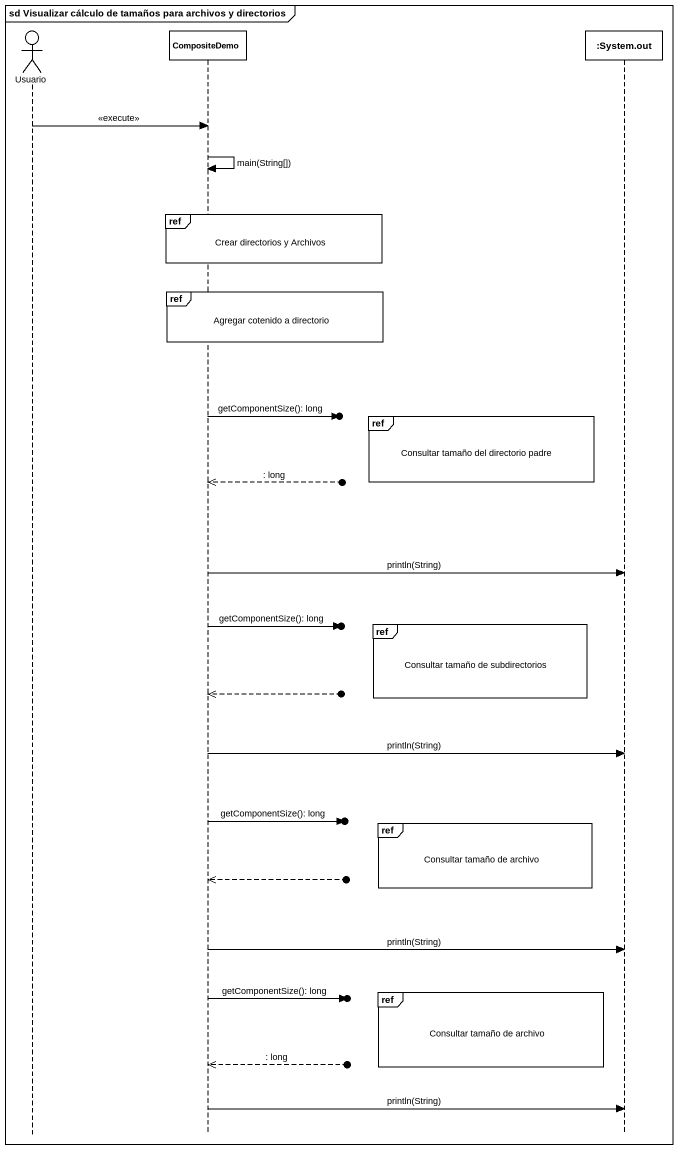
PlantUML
@startuml
mainframe sd Visualizar cálculo de tamaños para archivos y directorios
hide footbox
actor Usuario
participant CompositeDemo
participant ":System.out" as System_out

Usuario -> CompositeDemo : <<execute>>
CompositeDemo -> CompositeDemo : main(String[])
ref over CompositeDemo : Crear directorios y Archivos
ref over CompositeDemo : Agregar cotenido a directorio
ref over System_out : Consultar tamaño del directorio padre
CompositeDemo ->o] : getComponentSize(): long
CompositeDemo <<--o] : : long
CompositeDemo -> System_out : println(String)
ref over System_out : Consultar tamaño de subdirectorios
CompositeDemo ->o] : getComponentSize(): long
CompositeDemo <<--o]
CompositeDemo -> System_out : println(String)
CompositeDemo ->o] : getComponentSize(): long
ref over System_out : Consultar tamaño de archivo
CompositeDemo <<--o]
CompositeDemo -> System_out : println(String)
ref over System_out : Consultar tamaño de archivo
CompositeDemo ->o] : getComponentSize(): long
CompositeDemo <<--o] : : long
CompositeDemo -> System_out : println(String)
@enduml
